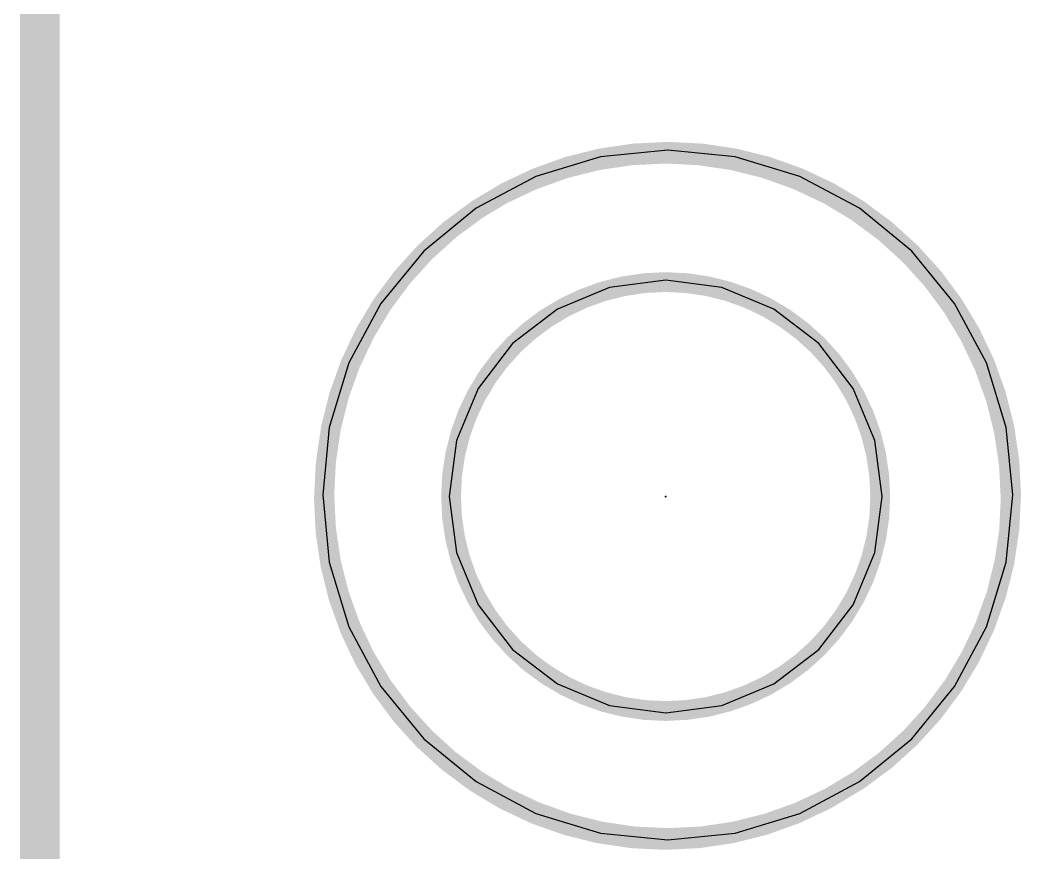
# Model space of a CAD drawing. Header units: millimetres. Extents: x 19.13 to 23.12, y 5.07 to 8.34.
# Drawn here: x 19.1324 to 19.3849, y 5.738 to 5.9482 of the extents above; entities that cross this region are included whole.
import ezdxf

# ---------------------------------------------------------------- set-up
doc = ezdxf.new("R2010")
doc.units = ezdxf.units.MM
doc.header["$MEASUREMENT"] = 0
for name, color, linetype in [('BottomLayer', 5, 'Continuous'), ('BottomOverlay', 54, 'Continuous'), ('KeepOutLayer', 6, 'Continuous'), ('Mechanical3', 76, 'Continuous'), ('MultiLayer', 9, 'Continuous'), ('TopLayer', 1, 'Continuous'), ('TopOverlay', 2, 'Continuous')]:
    doc.layers.add(name, color=color, linetype=linetype)

msp = doc.modelspace()

# ---------------------------------------------------------------- linework, layer by layer
at = {"layer": 'BottomLayer'}
for p, q in [((19.27882, 5.9137), (19.2625, 5.90874)), ((19.2958, 5.91537), (19.27882, 5.9137)), ((19.31278, 5.9137), (19.2958, 5.91537)), ((19.2958, 5.91537), (19.2958, 5.91537)), ((19.32911, 5.90874), (19.31278, 5.9137)), ((19.2625, 5.90874), (19.24745, 5.9007)), ((19.34416, 5.9007), (19.32911, 5.90874)), ((19.24745, 5.9007), (19.23426, 5.88988)), ((19.35735, 5.88988), (19.34416, 5.9007)), ((19.23426, 5.88988), (19.22344, 5.87669)), ((19.36817, 5.87669), (19.35735, 5.88988)), ((19.22344, 5.87669), (19.2154, 5.86164)), ((19.37621, 5.86164), (19.36817, 5.87669)), ((19.2154, 5.86164), (19.21044, 5.84532)), ((19.38116, 5.84532), (19.37621, 5.86164)), ((19.21044, 5.84532), (19.20877, 5.82834)), ((19.38284, 5.82834), (19.38116, 5.84532)), ((19.20877, 5.82834), (19.20877, 5.82834)), ((19.20877, 5.82834), (19.21044, 5.81136)), ((19.38116, 5.81136), (19.38284, 5.82834)), ((19.38284, 5.82834), (19.38284, 5.82834)), ((19.21044, 5.81136), (19.2154, 5.79503)), ((19.37621, 5.79503), (19.38116, 5.81136)), ((19.2154, 5.79503), (19.22344, 5.77998)), ((19.36817, 5.77998), (19.37621, 5.79503)), ((19.22344, 5.77998), (19.23426, 5.76679)), ((19.35735, 5.76679), (19.36817, 5.77998)), ((19.23426, 5.76679), (19.24745, 5.75597)), ((19.34416, 5.75597), (19.35735, 5.76679)), ((19.24745, 5.75597), (19.2625, 5.74793)), ((19.32911, 5.74793), (19.34416, 5.75597)), ((19.2625, 5.74793), (19.27882, 5.74297)), ((19.31278, 5.74297), (19.32911, 5.74793)), ((19.27882, 5.74297), (19.2958, 5.7413)), ((19.2958, 5.7413), (19.31278, 5.74297)), ((19.2958, 5.7413), (19.2958, 5.7413))]:
    msp.add_line(p, q, dxfattribs=at)
at = {"layer": 'BottomOverlay'}
for points, const_width in [([(19.38178, 5.82734, 1), (19.20855, 5.82734, 1)], 0.00394), ([(19.20756, 5.82734, 1), (19.20953, 5.82734, 1)], 0.00197), ([(19.38079, 5.82734, 1), (19.38276, 5.82734, 1)], 0.00197)]:
    msp.add_lwpolyline(points, format="xyb", close=True, dxfattribs=dict(at, const_width=const_width))
at = {"layer": 'KeepOutLayer', "const_width": 0.01}
msp.add_lwpolyline([(19.13742, 5.18225), (19.13752, 8.2457)], dxfattribs=at)
at = {"layer": 'KeepOutLayer'}
for points, const_width in [([(19.34942, 5.82793, 1), (19.24115, 5.82793, 1)], 0.005), ([(19.2399, 5.82793, 1), (19.2424, 5.82793, 1)], 0.0025), ([(19.34817, 5.82793, 1), (19.35067, 5.82793, 1)], 0.0025)]:
    msp.add_lwpolyline(points, format="xyb", close=True, dxfattribs=dict(at, const_width=const_width))
at = {"layer": 'Mechanical3'}
for points, const_width in [([(19.29541, 5.82793, 1), (19.29516, 5.82793, 1)], 0.00025), ([(19.2951, 5.82793, 1), (19.29522, 5.82793, 1)], 0.000125), ([(19.29535, 5.82793, 1), (19.29547, 5.82793, 1)], 0.000125)]:
    msp.add_lwpolyline(points, format="xyb", close=True, dxfattribs=dict(at, const_width=const_width))
at = {"layer": 'MultiLayer'}
for p, q in [((19.29529, 5.88253), (19.28115, 5.88067)), ((19.30942, 5.88067), (19.29529, 5.88253)), ((19.29529, 5.88253), (19.29529, 5.88253)), ((19.28115, 5.88067), (19.26799, 5.87522)), ((19.32259, 5.87522), (19.30942, 5.88067)), ((19.26799, 5.87522), (19.25668, 5.86654)), ((19.33389, 5.86654), (19.32259, 5.87522)), ((19.25668, 5.86654), (19.248, 5.85523)), ((19.34257, 5.85523), (19.33389, 5.86654)), ((19.248, 5.85523), (19.24255, 5.84206)), ((19.34803, 5.84206), (19.34257, 5.85523)), ((19.24255, 5.84206), (19.24068, 5.82793)), ((19.34989, 5.82793), (19.34803, 5.84206)), ((19.24068, 5.82793), (19.24068, 5.82793)), ((19.24068, 5.82793), (19.24255, 5.8138)), ((19.34803, 5.8138), (19.34989, 5.82793)), ((19.34989, 5.82793), (19.34989, 5.82793)), ((19.24255, 5.8138), (19.248, 5.80063)), ((19.34257, 5.80063), (19.34803, 5.8138)), ((19.248, 5.80063), (19.25668, 5.78932)), ((19.33389, 5.78932), (19.34257, 5.80063)), ((19.25668, 5.78932), (19.26799, 5.78065)), ((19.32259, 5.78065), (19.33389, 5.78932)), ((19.26799, 5.78065), (19.28115, 5.77519)), ((19.30942, 5.77519), (19.32259, 5.78065)), ((19.28115, 5.77519), (19.29529, 5.77333)), ((19.29529, 5.77333), (19.30942, 5.77519)), ((19.29529, 5.77333), (19.29529, 5.77333))]:
    msp.add_line(p, q, dxfattribs=at)
at = {"layer": 'TopLayer'}
for p, q in [((19.27882, 5.9137), (19.2625, 5.90874)), ((19.2958, 5.91537), (19.27882, 5.9137)), ((19.31278, 5.9137), (19.2958, 5.91537)), ((19.2958, 5.91537), (19.2958, 5.91537)), ((19.32911, 5.90874), (19.31278, 5.9137)), ((19.2625, 5.90874), (19.24745, 5.9007)), ((19.34416, 5.9007), (19.32911, 5.90874)), ((19.24745, 5.9007), (19.23426, 5.88988)), ((19.35735, 5.88988), (19.34416, 5.9007)), ((19.23426, 5.88988), (19.22344, 5.87669)), ((19.36817, 5.87669), (19.35735, 5.88988)), ((19.22344, 5.87669), (19.2154, 5.86164)), ((19.37621, 5.86164), (19.36817, 5.87669)), ((19.2154, 5.86164), (19.21044, 5.84532)), ((19.38116, 5.84532), (19.37621, 5.86164)), ((19.21044, 5.84532), (19.20877, 5.82834)), ((19.38284, 5.82834), (19.38116, 5.84532)), ((19.20877, 5.82834), (19.20877, 5.82834)), ((19.20877, 5.82834), (19.21044, 5.81136)), ((19.38116, 5.81136), (19.38284, 5.82834)), ((19.38284, 5.82834), (19.38284, 5.82834)), ((19.21044, 5.81136), (19.2154, 5.79503)), ((19.37621, 5.79503), (19.38116, 5.81136)), ((19.2154, 5.79503), (19.22344, 5.77998)), ((19.36817, 5.77998), (19.37621, 5.79503)), ((19.22344, 5.77998), (19.23426, 5.76679)), ((19.35735, 5.76679), (19.36817, 5.77998)), ((19.23426, 5.76679), (19.24745, 5.75597)), ((19.34416, 5.75597), (19.35735, 5.76679)), ((19.24745, 5.75597), (19.2625, 5.74793)), ((19.32911, 5.74793), (19.34416, 5.75597)), ((19.2625, 5.74793), (19.27882, 5.74297)), ((19.31278, 5.74297), (19.32911, 5.74793)), ((19.27882, 5.74297), (19.2958, 5.7413)), ((19.2958, 5.7413), (19.31278, 5.74297)), ((19.2958, 5.7413), (19.2958, 5.7413))]:
    msp.add_line(p, q, dxfattribs=at)
at = {"layer": 'TopOverlay'}
for points, const_width in [([(19.38242, 5.82834, 1), (19.20919, 5.82834, 1)], 0.005), ([(19.20794, 5.82834, 1), (19.21044, 5.82834, 1)], 0.0025), ([(19.38117, 5.82834, 1), (19.38367, 5.82834, 1)], 0.0025)]:
    msp.add_lwpolyline(points, format="xyb", close=True, dxfattribs=dict(at, const_width=const_width))

doc.saveas('drawing.dxf')
